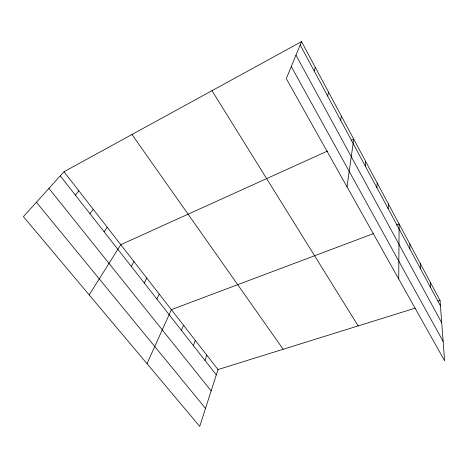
<?xml version="1.0" encoding="UTF-8"?>
<svg xmlns="http://www.w3.org/2000/svg" width="468" height="468" viewBox="0 0 468 468"><rect width="100%" height="100%" fill="white"/><g stroke="black" fill="none" stroke-linecap="round" stroke-linejoin="round"><path stroke-width="0.7" d="M398.736 279.022L399.116 223.95L396.431 224.962M388.177 208.669L388.341 203.814M376.898 187.686L377.196 183M365.221 165.964L365.672 161.466M347.004 186.814L353.744 139.177L351.129 140.359M340.61 120.171L341.388 116.093M327.629 96.016L328.589 92.173M314.157 70.949L315.315 67.363M415.18 308.155L218.012 369.55L199.719 426.377L23.4 216.637L63.999 171.738L301.538 41.623L440.037 300.415L444.6 360.769L286.293 78.601L301.538 41.623M204.99 360.418L206.821 355.183M193.36 345.589L195.331 340.417M181.403 330.338L183.514 325.248M147.016 363.683L171.37 309.646L373.604 233.55M156.839 299.005L159.249 294.079M144.214 282.912L146.788 278.074M131.233 266.351L133.971 261.612M89.183 294.887L120.785 244.676L327.588 151.018M104.112 231.759L107.213 227.243M89.938 213.689L93.237 209.295M75.33 195.057L78.835 190.798M437.966 301.059L440.037 300.415M36.416 202.24L205.511 408.383M48.924 188.405L211.144 390.897M60.273 175.857L216.304 374.85M63.999 171.738L218.012 369.55M131.982 134.497L283.163 349.263M211.992 90.675L358.166 325.909M291.271 66.514L443.137 341.418M295.975 55.113L441.733 322.821M300.175 44.928L440.452 305.949M430.297 282.222L430.613 287.639M420.241 263.431L420.451 268.726M409.857 244.015L409.945 249.175"/></g></svg>
